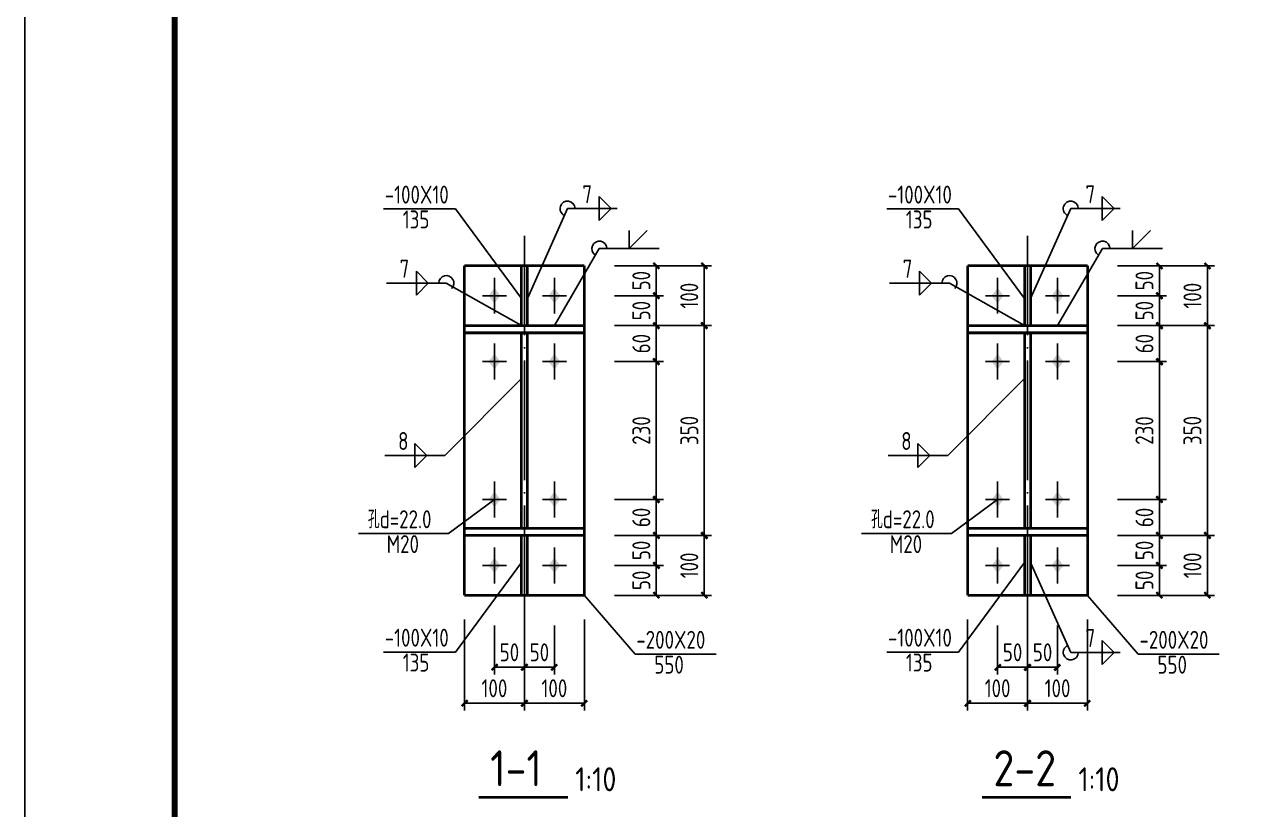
# Model space of a CAD drawing. Header units: millimetres. Extents: x 865974 to 875117, y 41124 to 44891.
# Drawn here: x 870766.2 to 870972.3, y 41315.4 to 41446.3 of the extents above; entities that cross this region are included whole.
import ezdxf

# ---------------------------------------------------------------- set-up
doc = ezdxf.new("R2010")
doc.units = ezdxf.units.MM
doc.header["$LTSCALE"] = 1000
doc.header["$MEASUREMENT"] = 0
doc.linetypes.add('2', pattern=[11.4, 9, -0.9, 0.6, -0.9])
doc.linetypes.add('DOTE', pattern=[2.42, 2, -0.2, 0.02, -0.2])
for name, color, linetype in [('10', 7, 'Continuous'), ('1000', 2, 'Continuous'), ('DIM', 7, 'Continuous'), ('DOTE', 1, 'DOTE'), ('中文', 7, 'Continuous'), ('尺寸标注', 7, 'Continuous'), ('焊缝标注', 3, 'Continuous'), ('螺栓孔标注', 253, 'Continuous'), ('轴线', 253, '2'), ('钢板标注', 253, 'Continuous')]:
    doc.layers.add(name, color=color, linetype=linetype)
doc.styles.add('GBHZ', font='gbenor.shx', dxfattribs={"width": 0.9, "bigfont": 'gbcbig.shx'})
doc.dimstyles.new('Y10', dxfattribs={"dimscale": 0, "dimtxt": 3, "dimasz": 0.01, "dimexe": 1.2, "dimexo": 1, "dimgap": 1, "dimtad": 1, "dimdec": 0, "dimlfac": 10, "dimzin": 0, "dimdsep": 46, "dimtxsty": 'GBHZ', "dimblk1": 'DX', "dimblk2": 'DX', "dimsah": 1, "dimcen": 0.09, "dimdle": 1, "dimadec": 0, "dimazin": 0, "dimtfac": 1, "dimtdec": 0, "dimtix": 1, "dimtmove": 2, "dimatfit": 3, "dimldrblk": 'DX', "dimfxl": 0, "dimtolj": 1, "dimtzin": 0, "dimarcsym": 0})

# ---------------------------------------------------------------- blocks, each defined once
blk = doc.blocks.new('DX')
at = {"color": 0, "linetype": 'ByBlock', "const_width": 40}
blk.add_lwpolyline([(-54, -51), (46, 49)], dxfattribs=at)
blk = doc.blocks.new('*D298')
at = {"layer": 'Defpoints', "color": 0, "linetype": 'ByBlock', "transparency": 16777216}
for p in [(870863.89, 41406.06, -3), (870863.58, 41401.06, -3), (870871.58, 41401.06)]:
    blk.add_point(p, dxfattribs=at)
at = {"layer": 'dim', "color": 0, "linetype": 'ByBlock', "lineweight": -2, "transparency": 16777216}
for p, q in [((870864.89, 41406.06), (870872.78, 41406.06)), ((870871.58, 41406.05), (870871.58, 41401.07)), ((870864.58, 41401.06), (870872.78, 41401.06))]:
    blk.add_line(p, q, dxfattribs=at)
at = {"layer": 'dim', "color": 0, "linetype": 'ByBlock', "lineweight": -2, "transparency": 16777216, "xscale": 0.01, "yscale": 0.01, "zscale": 0.01}
for p, rotation in [((870871.58, 41406.06), 90), ((870871.58, 41401.06), 270)]:
    blk.add_blockref('DX', p, dxfattribs=dict(at, rotation=rotation))
at = {"layer": 'dim', "color": 0, "linetype": 'ByBlock', "transparency": 16777216, "insert": (870869.08, 41403.56), "char_height": 3, "attachment_point": 5, "rotation": 90, "style": 'GBHZ'}
blk.add_mtext('\\A1;50', dxfattribs=at)
blk = doc.blocks.new('*D299')
at = {"layer": 'Defpoints', "color": 0, "linetype": 'ByBlock', "transparency": 16777216}
for p in [(870863.58, 41401.06, -3), (870863.58, 41396.06, -3), (870871.58, 41396.06)]:
    blk.add_point(p, dxfattribs=at)
at = {"layer": 'dim', "color": 0, "linetype": 'ByBlock', "lineweight": -2, "transparency": 16777216}
for p, q in [((870864.58, 41401.06), (870872.78, 41401.06)), ((870871.58, 41401.05), (870871.58, 41396.07)), ((870864.58, 41396.06), (870872.78, 41396.06))]:
    blk.add_line(p, q, dxfattribs=at)
at = {"layer": 'dim', "color": 0, "linetype": 'ByBlock', "lineweight": -2, "transparency": 16777216, "xscale": 0.01, "yscale": 0.01, "zscale": 0.01}
for p, rotation in [((870871.58, 41401.06), 90), ((870871.58, 41396.06), 270)]:
    blk.add_blockref('DX', p, dxfattribs=dict(at, rotation=rotation))
at = {"layer": 'dim', "color": 0, "linetype": 'ByBlock', "transparency": 16777216, "insert": (870869.08, 41398.56), "char_height": 3, "attachment_point": 5, "rotation": 90, "style": 'GBHZ'}
blk.add_mtext('\\A1;50', dxfattribs=at)
blk = doc.blocks.new('*D300')
at = {"layer": 'Defpoints', "color": 0, "linetype": 'ByBlock', "transparency": 16777216}
for p in [(870863.58, 41396.06, -3), (870863.58, 41390.06), (870871.58, 41390.06)]:
    blk.add_point(p, dxfattribs=at)
at = {"layer": 'dim', "color": 0, "linetype": 'ByBlock', "lineweight": -2, "transparency": 16777216}
for p, q in [((870864.58, 41396.06), (870872.78, 41396.06)), ((870871.58, 41396.05), (870871.58, 41390.07)), ((870864.58, 41390.06), (870872.78, 41390.06))]:
    blk.add_line(p, q, dxfattribs=at)
at = {"layer": 'dim', "color": 0, "linetype": 'ByBlock', "lineweight": -2, "transparency": 16777216, "xscale": 0.01, "yscale": 0.01, "zscale": 0.01}
for p, rotation in [((870871.58, 41396.06), 90), ((870871.58, 41390.06), 270)]:
    blk.add_blockref('DX', p, dxfattribs=dict(at, rotation=rotation))
at = {"layer": 'dim', "color": 0, "linetype": 'ByBlock', "transparency": 16777216, "insert": (870869.08, 41393.06), "char_height": 3, "attachment_point": 5, "rotation": 90, "style": 'GBHZ'}
blk.add_mtext('\\A1;60', dxfattribs=at)
blk = doc.blocks.new('*D301')
at = {"layer": 'Defpoints', "color": 0, "linetype": 'ByBlock', "transparency": 16777216}
for p in [(870863.58, 41367.06, -3), (870863.58, 41361.06, -3), (870871.58, 41361.06)]:
    blk.add_point(p, dxfattribs=at)
at = {"layer": 'dim', "color": 0, "linetype": 'ByBlock', "lineweight": -2, "transparency": 16777216}
for p, q in [((870864.58, 41367.06), (870872.78, 41367.06)), ((870871.58, 41367.05), (870871.58, 41361.07)), ((870864.58, 41361.06), (870872.78, 41361.06))]:
    blk.add_line(p, q, dxfattribs=at)
at = {"layer": 'dim', "color": 0, "linetype": 'ByBlock', "lineweight": -2, "transparency": 16777216, "xscale": 0.01, "yscale": 0.01, "zscale": 0.01}
for p, rotation in [((870871.58, 41367.06), 90), ((870871.58, 41361.06), 270)]:
    blk.add_blockref('DX', p, dxfattribs=dict(at, rotation=rotation))
at = {"layer": 'dim', "color": 0, "linetype": 'ByBlock', "transparency": 16777216, "insert": (870869.08, 41364.06), "char_height": 3, "attachment_point": 5, "rotation": 90, "style": 'GBHZ'}
blk.add_mtext('\\A1;60', dxfattribs=at)
blk = doc.blocks.new('*D302')
at = {"layer": 'Defpoints', "color": 0, "linetype": 'ByBlock', "transparency": 16777216}
for p in [(870863.58, 41361.06, -3), (870863.58, 41356.06, -3), (870871.58, 41356.06)]:
    blk.add_point(p, dxfattribs=at)
at = {"layer": 'dim', "color": 0, "linetype": 'ByBlock', "lineweight": -2, "transparency": 16777216}
for p, q in [((870864.58, 41361.06), (870872.78, 41361.06)), ((870871.58, 41361.05), (870871.58, 41356.07)), ((870864.58, 41356.06), (870872.78, 41356.06))]:
    blk.add_line(p, q, dxfattribs=at)
at = {"layer": 'dim', "color": 0, "linetype": 'ByBlock', "lineweight": -2, "transparency": 16777216, "xscale": 0.01, "yscale": 0.01, "zscale": 0.01}
for p, rotation in [((870871.58, 41361.06), 90), ((870871.58, 41356.06), 270)]:
    blk.add_blockref('DX', p, dxfattribs=dict(at, rotation=rotation))
at = {"layer": 'dim', "color": 0, "linetype": 'ByBlock', "transparency": 16777216, "insert": (870869.08, 41358.56), "char_height": 3, "attachment_point": 5, "rotation": 90, "style": 'GBHZ'}
blk.add_mtext('\\A1;50', dxfattribs=at)
blk = doc.blocks.new('*D303')
at = {"layer": 'Defpoints', "color": 0, "linetype": 'ByBlock', "transparency": 16777216}
for p in [(870863.58, 41356.06, -3), (870863.58, 41351.06, -3), (870871.58, 41351.06)]:
    blk.add_point(p, dxfattribs=at)
at = {"layer": 'dim', "color": 0, "linetype": 'ByBlock', "lineweight": -2, "transparency": 16777216}
for p, q in [((870864.58, 41356.06), (870872.78, 41356.06)), ((870871.58, 41356.05), (870871.58, 41351.07)), ((870864.58, 41351.06), (870872.78, 41351.06))]:
    blk.add_line(p, q, dxfattribs=at)
at = {"layer": 'dim', "color": 0, "linetype": 'ByBlock', "lineweight": -2, "transparency": 16777216, "xscale": 0.01, "yscale": 0.01, "zscale": 0.01}
for p, rotation in [((870871.58, 41356.06), 90), ((870871.58, 41351.06), 270)]:
    blk.add_blockref('DX', p, dxfattribs=dict(at, rotation=rotation))
at = {"layer": 'dim', "color": 0, "linetype": 'ByBlock', "transparency": 16777216, "insert": (870869.08, 41353.56), "char_height": 3, "attachment_point": 5, "rotation": 90, "style": 'GBHZ'}
blk.add_mtext('\\A1;50', dxfattribs=at)
blk = doc.blocks.new('*D304')
at = {"layer": 'Defpoints', "color": 0, "linetype": 'ByBlock', "transparency": 16777216}
for p in [(870844.58, 41347.06, -3), (870849.58, 41347.06, -3), (870849.58, 41339.06)]:
    blk.add_point(p, dxfattribs=at)
at = {"layer": 'dim', "color": 0, "linetype": 'ByBlock', "lineweight": -2, "transparency": 16777216}
for p, q in [((870844.58, 41346.06), (870844.58, 41337.86)), ((870849.58, 41346.06), (870849.58, 41337.86)), ((870844.59, 41339.06), (870849.57, 41339.06))]:
    blk.add_line(p, q, dxfattribs=at)
at = {"layer": 'dim', "color": 0, "linetype": 'ByBlock', "lineweight": -2, "transparency": 16777216, "xscale": 0.01, "yscale": 0.01, "zscale": 0.01, "rotation": 180}
blk.add_blockref('DX', (870844.58, 41339.06), dxfattribs=at)
at = {"layer": 'dim', "color": 0, "linetype": 'ByBlock', "lineweight": -2, "transparency": 16777216, "xscale": 0.01, "yscale": 0.01, "zscale": 0.01}
blk.add_blockref('DX', (870849.58, 41339.06), dxfattribs=at)
at = {"layer": 'dim', "color": 0, "linetype": 'ByBlock', "transparency": 16777216, "insert": (870847.08, 41341.56), "char_height": 3, "attachment_point": 5, "style": 'GBHZ'}
blk.add_mtext('\\A1;50', dxfattribs=at)
blk = doc.blocks.new('*D305')
at = {"layer": 'Defpoints', "color": 0, "linetype": 'ByBlock', "transparency": 16777216}
for p in [(870849.58, 41347.06, -3), (870854.58, 41347.06, -3), (870854.58, 41339.06)]:
    blk.add_point(p, dxfattribs=at)
at = {"layer": 'dim', "color": 0, "linetype": 'ByBlock', "lineweight": -2, "transparency": 16777216}
for p, q in [((870849.58, 41346.06), (870849.58, 41337.86)), ((870854.58, 41346.06), (870854.58, 41337.86)), ((870849.59, 41339.06), (870854.57, 41339.06))]:
    blk.add_line(p, q, dxfattribs=at)
at = {"layer": 'dim', "color": 0, "linetype": 'ByBlock', "lineweight": -2, "transparency": 16777216, "xscale": 0.01, "yscale": 0.01, "zscale": 0.01, "rotation": 180}
blk.add_blockref('DX', (870849.58, 41339.06), dxfattribs=at)
at = {"layer": 'dim', "color": 0, "linetype": 'ByBlock', "lineweight": -2, "transparency": 16777216, "xscale": 0.01, "yscale": 0.01, "zscale": 0.01}
blk.add_blockref('DX', (870854.58, 41339.06), dxfattribs=at)
at = {"layer": 'dim', "color": 0, "linetype": 'ByBlock', "transparency": 16777216, "insert": (870852.08, 41341.56), "char_height": 3, "attachment_point": 5, "style": 'GBHZ'}
blk.add_mtext('\\A1;50', dxfattribs=at)
blk = doc.blocks.new('*D306')
at = {"layer": 'Defpoints', "color": 0, "linetype": 'ByBlock', "transparency": 16777216}
for p in [(870839.58, 41348.06, -3), (870849.58, 41348.06, -3), (870849.58, 41333.06)]:
    blk.add_point(p, dxfattribs=at)
at = {"layer": 'dim', "color": 0, "linetype": 'ByBlock', "lineweight": -2, "transparency": 16777216}
for p, q in [((870839.58, 41347.06), (870839.58, 41331.86)), ((870849.58, 41347.06), (870849.58, 41331.86)), ((870839.59, 41333.06), (870849.57, 41333.06))]:
    blk.add_line(p, q, dxfattribs=at)
at = {"layer": 'dim', "color": 0, "linetype": 'ByBlock', "lineweight": -2, "transparency": 16777216, "xscale": 0.01, "yscale": 0.01, "zscale": 0.01, "rotation": 180}
blk.add_blockref('DX', (870839.58, 41333.06), dxfattribs=at)
at = {"layer": 'dim', "color": 0, "linetype": 'ByBlock', "lineweight": -2, "transparency": 16777216, "xscale": 0.01, "yscale": 0.01, "zscale": 0.01}
blk.add_blockref('DX', (870849.58, 41333.06), dxfattribs=at)
at = {"layer": 'dim', "color": 0, "linetype": 'ByBlock', "transparency": 16777216, "insert": (870844.58, 41335.56), "char_height": 3, "attachment_point": 5, "style": 'GBHZ'}
blk.add_mtext('\\A1;100', dxfattribs=at)
blk = doc.blocks.new('*D307')
at = {"layer": 'Defpoints', "color": 0, "linetype": 'ByBlock', "transparency": 16777216}
for p in [(870849.58, 41348.06, -3), (870859.58, 41348.06, -3), (870859.58, 41333.06)]:
    blk.add_point(p, dxfattribs=at)
at = {"layer": 'dim', "color": 0, "linetype": 'ByBlock', "lineweight": -2, "transparency": 16777216}
for p, q in [((870849.58, 41347.06), (870849.58, 41331.86)), ((870859.58, 41347.06), (870859.58, 41331.86)), ((870849.59, 41333.06), (870859.57, 41333.06))]:
    blk.add_line(p, q, dxfattribs=at)
at = {"layer": 'dim', "color": 0, "linetype": 'ByBlock', "lineweight": -2, "transparency": 16777216, "xscale": 0.01, "yscale": 0.01, "zscale": 0.01, "rotation": 180}
blk.add_blockref('DX', (870849.58, 41333.06), dxfattribs=at)
at = {"layer": 'dim', "color": 0, "linetype": 'ByBlock', "lineweight": -2, "transparency": 16777216, "xscale": 0.01, "yscale": 0.01, "zscale": 0.01}
blk.add_blockref('DX', (870859.58, 41333.06), dxfattribs=at)
at = {"layer": 'dim', "color": 0, "linetype": 'ByBlock', "transparency": 16777216, "insert": (870854.58, 41335.56), "char_height": 3, "attachment_point": 5, "style": 'GBHZ'}
blk.add_mtext('\\A1;100', dxfattribs=at)
blk = doc.blocks.new('*D308')
at = {"layer": 'Defpoints', "color": 0, "linetype": 'ByBlock', "transparency": 16777216}
for p in [(870871.58, 41396.06, -3), (870863.58, 41361.06, -3), (870879.58, 41361.06)]:
    blk.add_point(p, dxfattribs=at)
at = {"layer": 'dim', "color": 0, "linetype": 'ByBlock', "lineweight": -2, "transparency": 16777216}
for p, q in [((870872.58, 41396.06), (870880.78, 41396.06)), ((870879.58, 41396.05), (870879.58, 41361.07)), ((870864.58, 41361.06), (870880.78, 41361.06))]:
    blk.add_line(p, q, dxfattribs=at)
at = {"layer": 'dim', "color": 0, "linetype": 'ByBlock', "lineweight": -2, "transparency": 16777216, "xscale": 0.01, "yscale": 0.01, "zscale": 0.01}
for p, rotation in [((870879.58, 41396.06), 90), ((870879.58, 41361.06), 270)]:
    blk.add_blockref('DX', p, dxfattribs=dict(at, rotation=rotation))
at = {"layer": 'dim', "color": 0, "linetype": 'ByBlock', "transparency": 16777216, "insert": (870877.08, 41378.56), "char_height": 3, "attachment_point": 5, "rotation": 90, "style": 'GBHZ'}
blk.add_mtext('\\A1;350', dxfattribs=at)
blk = doc.blocks.new('*D309')
at = {"layer": 'Defpoints', "color": 0, "linetype": 'ByBlock', "transparency": 16777216}
for p in [(870864.58, 41361.06), (870865.58, 41351.06), (870879.58, 41351.06)]:
    blk.add_point(p, dxfattribs=at)
at = {"layer": 'dim', "color": 0, "linetype": 'ByBlock', "lineweight": -2, "transparency": 16777216}
for p, q in [((870865.58, 41361.06), (870880.78, 41361.06)), ((870879.58, 41361.05), (870879.58, 41351.07)), ((870866.58, 41351.06), (870880.78, 41351.06))]:
    blk.add_line(p, q, dxfattribs=at)
at = {"layer": 'dim', "color": 0, "linetype": 'ByBlock', "lineweight": -2, "transparency": 16777216, "xscale": 0.01, "yscale": 0.01, "zscale": 0.01}
for p, rotation in [((870879.58, 41361.06), 90), ((870879.58, 41351.06), 270)]:
    blk.add_blockref('DX', p, dxfattribs=dict(at, rotation=rotation))
at = {"layer": 'dim', "color": 0, "linetype": 'ByBlock', "transparency": 16777216, "insert": (870877.08, 41356.06), "char_height": 3, "attachment_point": 5, "rotation": 90, "style": 'GBHZ'}
blk.add_mtext('\\A1;100', dxfattribs=at)
blk = doc.blocks.new('*D310')
at = {"layer": 'Defpoints', "color": 0, "linetype": 'ByBlock', "transparency": 16777216}
for p in [(870863.58, 41406.06, -3), (870879.58, 41406.06), (870864.58, 41396.06)]:
    blk.add_point(p, dxfattribs=at)
at = {"layer": 'dim', "color": 0, "linetype": 'ByBlock', "lineweight": -2, "transparency": 16777216}
for p, q in [((870864.58, 41406.06), (870880.78, 41406.06)), ((870879.58, 41396.07), (870879.58, 41406.05)), ((870865.58, 41396.06), (870880.78, 41396.06))]:
    blk.add_line(p, q, dxfattribs=at)
at = {"layer": 'dim', "color": 0, "linetype": 'ByBlock', "lineweight": -2, "transparency": 16777216, "xscale": 0.01, "yscale": 0.01, "zscale": 0.01}
for p, rotation in [((870879.58, 41406.06), 90), ((870879.58, 41396.06), 270)]:
    blk.add_blockref('DX', p, dxfattribs=dict(at, rotation=rotation))
at = {"layer": 'dim', "color": 0, "linetype": 'ByBlock', "transparency": 16777216, "insert": (870877.08, 41401.06), "char_height": 3, "attachment_point": 5, "rotation": 90, "style": 'GBHZ'}
blk.add_mtext('\\A1;100', dxfattribs=at)
blk = doc.blocks.new('*D297')
at = {"layer": 'Defpoints', "color": 0, "linetype": 'ByBlock', "transparency": 16777216}
for p in [(870863.58, 41390.06), (870871.58, 41390.06), (870863.58, 41367.06)]:
    blk.add_point(p, dxfattribs=at)
at = {"layer": 'dim', "color": 0, "linetype": 'ByBlock', "lineweight": -2, "transparency": 16777216}
for p, q in [((870864.58, 41390.06), (870872.78, 41390.06)), ((870871.58, 41367.07), (870871.58, 41390.05)), ((870864.58, 41367.06), (870872.78, 41367.06))]:
    blk.add_line(p, q, dxfattribs=at)
at = {"layer": 'dim', "color": 0, "linetype": 'ByBlock', "lineweight": -2, "transparency": 16777216, "xscale": 0.01, "yscale": 0.01, "zscale": 0.01}
for p, rotation in [((870871.58, 41390.06), 90), ((870871.58, 41367.06), 270)]:
    blk.add_blockref('DX', p, dxfattribs=dict(at, rotation=rotation))
at = {"layer": 'dim', "color": 0, "linetype": 'ByBlock', "transparency": 16777216, "insert": (870869.08, 41378.56), "char_height": 3, "attachment_point": 5, "rotation": 90, "style": 'GBHZ'}
blk.add_mtext('\\A1;230', dxfattribs=at)
blk = doc.blocks.new('*D311')
at = {"layer": 'Defpoints', "color": 0, "linetype": 'ByBlock', "transparency": 16777216}
for p in [(870947.81, 41406.06, -3), (870947.5, 41401.06, -3), (870955.5, 41401.06)]:
    blk.add_point(p, dxfattribs=at)
at = {"layer": 'dim', "color": 0, "linetype": 'ByBlock', "lineweight": -2, "transparency": 16777216}
for p, q in [((870948.81, 41406.06), (870956.7, 41406.06)), ((870955.5, 41406.05), (870955.5, 41401.07)), ((870948.5, 41401.06), (870956.7, 41401.06))]:
    blk.add_line(p, q, dxfattribs=at)
at = {"layer": 'dim', "color": 0, "linetype": 'ByBlock', "lineweight": -2, "transparency": 16777216, "xscale": 0.01, "yscale": 0.01, "zscale": 0.01}
for p, rotation in [((870955.5, 41406.06), 90), ((870955.5, 41401.06), 270)]:
    blk.add_blockref('DX', p, dxfattribs=dict(at, rotation=rotation))
at = {"layer": 'dim', "color": 0, "linetype": 'ByBlock', "transparency": 16777216, "insert": (870953, 41403.56), "char_height": 3, "attachment_point": 5, "rotation": 90, "style": 'GBHZ'}
blk.add_mtext('\\A1;50', dxfattribs=at)
blk = doc.blocks.new('*D312')
at = {"layer": 'Defpoints', "color": 0, "linetype": 'ByBlock', "transparency": 16777216}
for p in [(870947.5, 41401.06, -3), (870947.5, 41396.06, -3), (870955.5, 41396.06)]:
    blk.add_point(p, dxfattribs=at)
at = {"layer": 'dim', "color": 0, "linetype": 'ByBlock', "lineweight": -2, "transparency": 16777216}
for p, q in [((870948.5, 41401.06), (870956.7, 41401.06)), ((870955.5, 41401.05), (870955.5, 41396.07)), ((870948.5, 41396.06), (870956.7, 41396.06))]:
    blk.add_line(p, q, dxfattribs=at)
at = {"layer": 'dim', "color": 0, "linetype": 'ByBlock', "lineweight": -2, "transparency": 16777216, "xscale": 0.01, "yscale": 0.01, "zscale": 0.01}
for p, rotation in [((870955.5, 41401.06), 90), ((870955.5, 41396.06), 270)]:
    blk.add_blockref('DX', p, dxfattribs=dict(at, rotation=rotation))
at = {"layer": 'dim', "color": 0, "linetype": 'ByBlock', "transparency": 16777216, "insert": (870953, 41398.56), "char_height": 3, "attachment_point": 5, "rotation": 90, "style": 'GBHZ'}
blk.add_mtext('\\A1;50', dxfattribs=at)
blk = doc.blocks.new('*D313')
at = {"layer": 'Defpoints', "color": 0, "linetype": 'ByBlock', "transparency": 16777216}
for p in [(870947.5, 41396.06, -3), (870947.5, 41390.06), (870955.5, 41390.06)]:
    blk.add_point(p, dxfattribs=at)
at = {"layer": 'dim', "color": 0, "linetype": 'ByBlock', "lineweight": -2, "transparency": 16777216}
for p, q in [((870948.5, 41396.06), (870956.7, 41396.06)), ((870955.5, 41396.05), (870955.5, 41390.07)), ((870948.5, 41390.06), (870956.7, 41390.06))]:
    blk.add_line(p, q, dxfattribs=at)
at = {"layer": 'dim', "color": 0, "linetype": 'ByBlock', "lineweight": -2, "transparency": 16777216, "xscale": 0.01, "yscale": 0.01, "zscale": 0.01}
for p, rotation in [((870955.5, 41396.06), 90), ((870955.5, 41390.06), 270)]:
    blk.add_blockref('DX', p, dxfattribs=dict(at, rotation=rotation))
at = {"layer": 'dim', "color": 0, "linetype": 'ByBlock', "transparency": 16777216, "insert": (870953, 41393.06), "char_height": 3, "attachment_point": 5, "rotation": 90, "style": 'GBHZ'}
blk.add_mtext('\\A1;60', dxfattribs=at)
blk = doc.blocks.new('*D314')
at = {"layer": 'Defpoints', "color": 0, "linetype": 'ByBlock', "transparency": 16777216}
for p in [(870947.5, 41367.06, -3), (870947.5, 41361.06, -3), (870955.5, 41361.06)]:
    blk.add_point(p, dxfattribs=at)
at = {"layer": 'dim', "color": 0, "linetype": 'ByBlock', "lineweight": -2, "transparency": 16777216}
for p, q in [((870948.5, 41367.06), (870956.7, 41367.06)), ((870955.5, 41367.05), (870955.5, 41361.07)), ((870948.5, 41361.06), (870956.7, 41361.06))]:
    blk.add_line(p, q, dxfattribs=at)
at = {"layer": 'dim', "color": 0, "linetype": 'ByBlock', "lineweight": -2, "transparency": 16777216, "xscale": 0.01, "yscale": 0.01, "zscale": 0.01}
for p, rotation in [((870955.5, 41367.06), 90), ((870955.5, 41361.06), 270)]:
    blk.add_blockref('DX', p, dxfattribs=dict(at, rotation=rotation))
at = {"layer": 'dim', "color": 0, "linetype": 'ByBlock', "transparency": 16777216, "insert": (870953, 41364.06), "char_height": 3, "attachment_point": 5, "rotation": 90, "style": 'GBHZ'}
blk.add_mtext('\\A1;60', dxfattribs=at)
blk = doc.blocks.new('*D315')
at = {"layer": 'Defpoints', "color": 0, "linetype": 'ByBlock', "transparency": 16777216}
for p in [(870947.5, 41361.06, -3), (870947.5, 41356.06, -3), (870955.5, 41356.06)]:
    blk.add_point(p, dxfattribs=at)
at = {"layer": 'dim', "color": 0, "linetype": 'ByBlock', "lineweight": -2, "transparency": 16777216}
for p, q in [((870948.5, 41361.06), (870956.7, 41361.06)), ((870955.5, 41361.05), (870955.5, 41356.07)), ((870948.5, 41356.06), (870956.7, 41356.06))]:
    blk.add_line(p, q, dxfattribs=at)
at = {"layer": 'dim', "color": 0, "linetype": 'ByBlock', "lineweight": -2, "transparency": 16777216, "xscale": 0.01, "yscale": 0.01, "zscale": 0.01}
for p, rotation in [((870955.5, 41361.06), 90), ((870955.5, 41356.06), 270)]:
    blk.add_blockref('DX', p, dxfattribs=dict(at, rotation=rotation))
at = {"layer": 'dim', "color": 0, "linetype": 'ByBlock', "transparency": 16777216, "insert": (870953, 41358.56), "char_height": 3, "attachment_point": 5, "rotation": 90, "style": 'GBHZ'}
blk.add_mtext('\\A1;50', dxfattribs=at)
blk = doc.blocks.new('*D316')
at = {"layer": 'Defpoints', "color": 0, "linetype": 'ByBlock', "transparency": 16777216}
for p in [(870947.5, 41356.06, -3), (870947.5, 41351.06, -3), (870955.5, 41351.06)]:
    blk.add_point(p, dxfattribs=at)
at = {"layer": 'dim', "color": 0, "linetype": 'ByBlock', "lineweight": -2, "transparency": 16777216}
for p, q in [((870948.5, 41356.06), (870956.7, 41356.06)), ((870955.5, 41356.05), (870955.5, 41351.07)), ((870948.5, 41351.06), (870956.7, 41351.06))]:
    blk.add_line(p, q, dxfattribs=at)
at = {"layer": 'dim', "color": 0, "linetype": 'ByBlock', "lineweight": -2, "transparency": 16777216, "xscale": 0.01, "yscale": 0.01, "zscale": 0.01}
for p, rotation in [((870955.5, 41356.06), 90), ((870955.5, 41351.06), 270)]:
    blk.add_blockref('DX', p, dxfattribs=dict(at, rotation=rotation))
at = {"layer": 'dim', "color": 0, "linetype": 'ByBlock', "transparency": 16777216, "insert": (870953, 41353.56), "char_height": 3, "attachment_point": 5, "rotation": 90, "style": 'GBHZ'}
blk.add_mtext('\\A1;50', dxfattribs=at)
blk = doc.blocks.new('*D317')
at = {"layer": 'Defpoints', "color": 0, "linetype": 'ByBlock', "transparency": 16777216}
for p in [(870928.5, 41347.06, -3), (870933.5, 41347.06, -3), (870933.5, 41339.06)]:
    blk.add_point(p, dxfattribs=at)
at = {"layer": 'dim', "color": 0, "linetype": 'ByBlock', "lineweight": -2, "transparency": 16777216}
for p, q in [((870928.5, 41346.06), (870928.5, 41337.86)), ((870933.5, 41346.06), (870933.5, 41337.86)), ((870928.51, 41339.06), (870933.49, 41339.06))]:
    blk.add_line(p, q, dxfattribs=at)
at = {"layer": 'dim', "color": 0, "linetype": 'ByBlock', "lineweight": -2, "transparency": 16777216, "xscale": 0.01, "yscale": 0.01, "zscale": 0.01, "rotation": 180}
blk.add_blockref('DX', (870928.5, 41339.06), dxfattribs=at)
at = {"layer": 'dim', "color": 0, "linetype": 'ByBlock', "lineweight": -2, "transparency": 16777216, "xscale": 0.01, "yscale": 0.01, "zscale": 0.01}
blk.add_blockref('DX', (870933.5, 41339.06), dxfattribs=at)
at = {"layer": 'dim', "color": 0, "linetype": 'ByBlock', "transparency": 16777216, "insert": (870931, 41341.56), "char_height": 3, "attachment_point": 5, "style": 'GBHZ'}
blk.add_mtext('\\A1;50', dxfattribs=at)
blk = doc.blocks.new('*D318')
at = {"layer": 'Defpoints', "color": 0, "linetype": 'ByBlock', "transparency": 16777216}
for p in [(870933.5, 41347.06, -3), (870938.5, 41347.06, -3), (870938.5, 41339.06)]:
    blk.add_point(p, dxfattribs=at)
at = {"layer": 'dim', "color": 0, "linetype": 'ByBlock', "lineweight": -2, "transparency": 16777216}
for p, q in [((870933.5, 41346.06), (870933.5, 41337.86)), ((870938.5, 41346.06), (870938.5, 41337.86)), ((870933.51, 41339.06), (870938.49, 41339.06))]:
    blk.add_line(p, q, dxfattribs=at)
at = {"layer": 'dim', "color": 0, "linetype": 'ByBlock', "lineweight": -2, "transparency": 16777216, "xscale": 0.01, "yscale": 0.01, "zscale": 0.01, "rotation": 180}
blk.add_blockref('DX', (870933.5, 41339.06), dxfattribs=at)
at = {"layer": 'dim', "color": 0, "linetype": 'ByBlock', "lineweight": -2, "transparency": 16777216, "xscale": 0.01, "yscale": 0.01, "zscale": 0.01}
blk.add_blockref('DX', (870938.5, 41339.06), dxfattribs=at)
at = {"layer": 'dim', "color": 0, "linetype": 'ByBlock', "transparency": 16777216, "insert": (870936, 41341.56), "char_height": 3, "attachment_point": 5, "style": 'GBHZ'}
blk.add_mtext('\\A1;50', dxfattribs=at)
blk = doc.blocks.new('*D319')
at = {"layer": 'Defpoints', "color": 0, "linetype": 'ByBlock', "transparency": 16777216}
for p in [(870923.5, 41348.06, -3), (870933.5, 41348.06, -3), (870933.5, 41333.06)]:
    blk.add_point(p, dxfattribs=at)
at = {"layer": 'dim', "color": 0, "linetype": 'ByBlock', "lineweight": -2, "transparency": 16777216}
for p, q in [((870923.5, 41347.06), (870923.5, 41331.86)), ((870933.5, 41347.06), (870933.5, 41331.86)), ((870923.51, 41333.06), (870933.49, 41333.06))]:
    blk.add_line(p, q, dxfattribs=at)
at = {"layer": 'dim', "color": 0, "linetype": 'ByBlock', "lineweight": -2, "transparency": 16777216, "xscale": 0.01, "yscale": 0.01, "zscale": 0.01, "rotation": 180}
blk.add_blockref('DX', (870923.5, 41333.06), dxfattribs=at)
at = {"layer": 'dim', "color": 0, "linetype": 'ByBlock', "lineweight": -2, "transparency": 16777216, "xscale": 0.01, "yscale": 0.01, "zscale": 0.01}
blk.add_blockref('DX', (870933.5, 41333.06), dxfattribs=at)
at = {"layer": 'dim', "color": 0, "linetype": 'ByBlock', "transparency": 16777216, "insert": (870928.5, 41335.56), "char_height": 3, "attachment_point": 5, "style": 'GBHZ'}
blk.add_mtext('\\A1;100', dxfattribs=at)
blk = doc.blocks.new('*D320')
at = {"layer": 'Defpoints', "color": 0, "linetype": 'ByBlock', "transparency": 16777216}
for p in [(870933.5, 41348.06, -3), (870943.5, 41348.06, -3), (870943.5, 41333.06)]:
    blk.add_point(p, dxfattribs=at)
at = {"layer": 'dim', "color": 0, "linetype": 'ByBlock', "lineweight": -2, "transparency": 16777216}
for p, q in [((870933.5, 41347.06), (870933.5, 41331.86)), ((870943.5, 41347.06), (870943.5, 41331.86)), ((870933.51, 41333.06), (870943.49, 41333.06))]:
    blk.add_line(p, q, dxfattribs=at)
at = {"layer": 'dim', "color": 0, "linetype": 'ByBlock', "lineweight": -2, "transparency": 16777216, "xscale": 0.01, "yscale": 0.01, "zscale": 0.01, "rotation": 180}
blk.add_blockref('DX', (870933.5, 41333.06), dxfattribs=at)
at = {"layer": 'dim', "color": 0, "linetype": 'ByBlock', "lineweight": -2, "transparency": 16777216, "xscale": 0.01, "yscale": 0.01, "zscale": 0.01}
blk.add_blockref('DX', (870943.5, 41333.06), dxfattribs=at)
at = {"layer": 'dim', "color": 0, "linetype": 'ByBlock', "transparency": 16777216, "insert": (870938.5, 41335.56), "char_height": 3, "attachment_point": 5, "style": 'GBHZ'}
blk.add_mtext('\\A1;100', dxfattribs=at)
blk = doc.blocks.new('*D321')
at = {"layer": 'Defpoints', "color": 0, "linetype": 'ByBlock', "transparency": 16777216}
for p in [(870955.5, 41396.06, -3), (870947.5, 41361.06, -3), (870963.5, 41361.06)]:
    blk.add_point(p, dxfattribs=at)
at = {"layer": 'dim', "color": 0, "linetype": 'ByBlock', "lineweight": -2, "transparency": 16777216}
for p, q in [((870956.5, 41396.06), (870964.7, 41396.06)), ((870963.5, 41396.05), (870963.5, 41361.07)), ((870948.5, 41361.06), (870964.7, 41361.06))]:
    blk.add_line(p, q, dxfattribs=at)
at = {"layer": 'dim', "color": 0, "linetype": 'ByBlock', "lineweight": -2, "transparency": 16777216, "xscale": 0.01, "yscale": 0.01, "zscale": 0.01}
for p, rotation in [((870963.5, 41396.06), 90), ((870963.5, 41361.06), 270)]:
    blk.add_blockref('DX', p, dxfattribs=dict(at, rotation=rotation))
at = {"layer": 'dim', "color": 0, "linetype": 'ByBlock', "transparency": 16777216, "insert": (870961, 41378.56), "char_height": 3, "attachment_point": 5, "rotation": 90, "style": 'GBHZ'}
blk.add_mtext('\\A1;350', dxfattribs=at)
blk = doc.blocks.new('*D322')
at = {"layer": 'Defpoints', "color": 0, "linetype": 'ByBlock', "transparency": 16777216}
for p in [(870948.5, 41361.06), (870949.5, 41351.06), (870963.5, 41351.06)]:
    blk.add_point(p, dxfattribs=at)
at = {"layer": 'dim', "color": 0, "linetype": 'ByBlock', "lineweight": -2, "transparency": 16777216}
for p, q in [((870949.5, 41361.06), (870964.7, 41361.06)), ((870963.5, 41361.05), (870963.5, 41351.07)), ((870950.5, 41351.06), (870964.7, 41351.06))]:
    blk.add_line(p, q, dxfattribs=at)
at = {"layer": 'dim', "color": 0, "linetype": 'ByBlock', "lineweight": -2, "transparency": 16777216, "xscale": 0.01, "yscale": 0.01, "zscale": 0.01}
for p, rotation in [((870963.5, 41361.06), 90), ((870963.5, 41351.06), 270)]:
    blk.add_blockref('DX', p, dxfattribs=dict(at, rotation=rotation))
at = {"layer": 'dim', "color": 0, "linetype": 'ByBlock', "transparency": 16777216, "insert": (870961, 41356.06), "char_height": 3, "attachment_point": 5, "rotation": 90, "style": 'GBHZ'}
blk.add_mtext('\\A1;100', dxfattribs=at)
blk = doc.blocks.new('*D323')
at = {"layer": 'Defpoints', "color": 0, "linetype": 'ByBlock', "transparency": 16777216}
for p in [(870947.5, 41406.06, -3), (870963.5, 41406.06), (870948.5, 41396.06)]:
    blk.add_point(p, dxfattribs=at)
at = {"layer": 'dim', "color": 0, "linetype": 'ByBlock', "lineweight": -2, "transparency": 16777216}
for p, q in [((870948.5, 41406.06), (870964.7, 41406.06)), ((870963.5, 41396.07), (870963.5, 41406.05)), ((870949.5, 41396.06), (870964.7, 41396.06))]:
    blk.add_line(p, q, dxfattribs=at)
at = {"layer": 'dim', "color": 0, "linetype": 'ByBlock', "lineweight": -2, "transparency": 16777216, "xscale": 0.01, "yscale": 0.01, "zscale": 0.01}
for p, rotation in [((870963.5, 41406.06), 90), ((870963.5, 41396.06), 270)]:
    blk.add_blockref('DX', p, dxfattribs=dict(at, rotation=rotation))
at = {"layer": 'dim', "color": 0, "linetype": 'ByBlock', "transparency": 16777216, "insert": (870961, 41401.06), "char_height": 3, "attachment_point": 5, "rotation": 90, "style": 'GBHZ'}
blk.add_mtext('\\A1;100', dxfattribs=at)
blk = doc.blocks.new('*D324')
at = {"layer": 'Defpoints', "color": 0, "linetype": 'ByBlock', "transparency": 16777216}
for p in [(870947.5, 41390.06), (870955.5, 41390.06), (870947.5, 41367.06)]:
    blk.add_point(p, dxfattribs=at)
at = {"layer": 'dim', "color": 0, "linetype": 'ByBlock', "lineweight": -2, "transparency": 16777216}
for p, q in [((870948.5, 41390.06), (870956.7, 41390.06)), ((870955.5, 41367.07), (870955.5, 41390.05)), ((870948.5, 41367.06), (870956.7, 41367.06))]:
    blk.add_line(p, q, dxfattribs=at)
at = {"layer": 'dim', "color": 0, "linetype": 'ByBlock', "lineweight": -2, "transparency": 16777216, "xscale": 0.01, "yscale": 0.01, "zscale": 0.01}
for p, rotation in [((870955.5, 41390.06), 90), ((870955.5, 41367.06), 270)]:
    blk.add_blockref('DX', p, dxfattribs=dict(at, rotation=rotation))
at = {"layer": 'dim', "color": 0, "linetype": 'ByBlock', "transparency": 16777216, "insert": (870953, 41378.56), "char_height": 3, "attachment_point": 5, "rotation": 90, "style": 'GBHZ'}
blk.add_mtext('\\A1;230', dxfattribs=at)

msp = doc.modelspace()

# ---------------------------------------------------------------- linework, layer by layer
for p, q in [((870766.235, 41123.604), (870766.235, 41717.604)), ((870766.235, 41717.604), (870766.235, 41123.604))]:
    msp.add_line(p, q)
at = {"color": 0, "const_width": 1}
msp.add_lwpolyline([(871597.235, 41133.604), (870791.235, 41133.604), (870791.235, 41707.604), (871597.235, 41707.604)], close=True, dxfattribs=at)
at = {"layer": '10', "color": 253}
for p, q in [((870844.583, 41404.062), (870844.583, 41398.062)), ((870854.583, 41404.062), (870854.583, 41398.062)), ((870928.502, 41404.062), (870928.502, 41398.062)), ((870938.502, 41404.062), (870938.502, 41398.062)), ((870846.583, 41401.062), (870842.583, 41401.062)), ((870856.583, 41401.062), (870852.583, 41401.062)), ((870930.502, 41401.062), (870926.502, 41401.062)), ((870940.502, 41401.062), (870936.502, 41401.062)), ((870844.583, 41393.062), (870844.583, 41387.062)), ((870854.583, 41393.062), (870854.583, 41387.062)), ((870928.502, 41393.062), (870928.502, 41387.062)), ((870938.502, 41393.062), (870938.502, 41387.062)), ((870846.583, 41390.062), (870842.583, 41390.062)), ((870856.583, 41390.062), (870852.583, 41390.062)), ((870930.502, 41390.062), (870926.502, 41390.062)), ((870940.502, 41390.062), (870936.502, 41390.062)), ((870844.583, 41370.061), (870844.583, 41364.061)), ((870854.583, 41370.061), (870854.583, 41364.061)), ((870928.502, 41370.061), (870928.502, 41364.061)), ((870938.502, 41370.061), (870938.502, 41364.061)), ((870846.583, 41367.061), (870842.583, 41367.061)), ((870856.583, 41367.061), (870852.583, 41367.061)), ((870930.502, 41367.061), (870926.502, 41367.061)), ((870940.502, 41367.061), (870936.502, 41367.061)), ((870844.583, 41359.061), (870844.583, 41353.061)), ((870854.583, 41359.061), (870854.583, 41353.061)), ((870928.502, 41359.061), (870928.502, 41353.061)), ((870938.502, 41359.061), (870938.502, 41353.061)), ((870846.583, 41356.061), (870842.583, 41356.061)), ((870856.583, 41356.061), (870852.583, 41356.061)), ((870930.502, 41356.061), (870926.502, 41356.061)), ((870940.502, 41356.061), (870936.502, 41356.061))]:
    msp.add_line(p, q, dxfattribs=at)
at = {"layer": '10', "const_width": 0.45, "elevation": 3}
for points in [[(870841.973, 41317.362), (870856.836, 41317.362)], [(870925.892, 41317.362), (870940.756, 41317.362)]]:
    msp.add_lwpolyline(points, dxfattribs=at)
at = {"layer": '10'}
for points in [[(870844.583, 41402.362), (870843.583, 41401.062), (870845.583, 41401.062), (870844.583, 41399.762)], [(870854.583, 41402.362), (870853.583, 41401.062), (870855.583, 41401.062), (870854.583, 41399.762)], [(870928.502, 41402.362), (870927.502, 41401.062), (870929.502, 41401.062), (870928.502, 41399.762)], [(870938.502, 41402.362), (870937.502, 41401.062), (870939.502, 41401.062), (870938.502, 41399.762)], [(870844.583, 41391.362), (870843.583, 41390.062), (870845.583, 41390.062), (870844.583, 41388.762)], [(870854.583, 41391.362), (870853.583, 41390.062), (870855.583, 41390.062), (870854.583, 41388.762)], [(870928.502, 41391.362), (870927.502, 41390.062), (870929.502, 41390.062), (870928.502, 41388.762)], [(870938.502, 41391.362), (870937.502, 41390.062), (870939.502, 41390.062), (870938.502, 41388.762)], [(870844.583, 41368.361), (870843.583, 41367.061), (870845.583, 41367.061), (870844.583, 41365.761)], [(870854.583, 41368.361), (870853.583, 41367.061), (870855.583, 41367.061), (870854.583, 41365.761)], [(870928.502, 41368.361), (870927.502, 41367.061), (870929.502, 41367.061), (870928.502, 41365.761)], [(870938.502, 41368.361), (870937.502, 41367.061), (870939.502, 41367.061), (870938.502, 41365.761)], [(870844.583, 41357.361), (870843.583, 41356.061), (870845.583, 41356.061), (870844.583, 41354.761)], [(870854.583, 41357.361), (870853.583, 41356.061), (870855.583, 41356.061), (870854.583, 41354.761)], [(870928.502, 41357.361), (870927.502, 41356.061), (870929.502, 41356.061), (870928.502, 41354.761)], [(870938.502, 41357.361), (870937.502, 41356.061), (870939.502, 41356.061), (870938.502, 41354.761)]]:
    msp.add_solid(points, dxfattribs=at)
at = {"layer": '1000', "const_width": 0.45}
for points in [[(870859.583, 41406.061), (870839.583, 41406.061)], [(870839.583, 41406.061), (870839.583, 41351.061)], [(870849.083, 41406.061), (870849.083, 41396.062)], [(870850.083, 41396.062), (870850.083, 41406.061)], [(870859.583, 41351.061), (870859.583, 41406.061)], [(870943.502, 41406.061), (870923.502, 41406.061)], [(870923.502, 41406.061), (870923.502, 41351.061)], [(870933.002, 41406.061), (870933.002, 41396.062)], [(870934.002, 41396.062), (870934.002, 41406.061)], [(870943.502, 41351.061), (870943.502, 41406.061)], [(870849.083, 41351.062), (870849.083, 41361.061)], [(870850.083, 41361.061), (870850.083, 41351.062)], [(870933.002, 41351.062), (870933.002, 41361.061)], [(870934.002, 41361.061), (870934.002, 41351.062)], [(870839.583, 41351.061), (870859.583, 41351.061)], [(870923.502, 41351.061), (870943.502, 41351.061)]]:
    msp.add_lwpolyline(points, dxfattribs=at)
at = {"layer": 'DOTE', "linetype": 'DOTE', "ltscale": 0.01}
for p, q in [((870849.583, 41346.061), (870849.583, 41411.061)), ((870933.502, 41346.061), (870933.502, 41411.061))]:
    msp.add_line(p, q, dxfattribs=at)
at = {"layer": '尺寸标注', "color": 3, "const_width": 0.45}
for points in [[(870859.583, 41396.062), (870839.583, 41396.062)], [(870943.502, 41396.062), (870923.502, 41396.062)], [(870839.583, 41394.862), (870859.583, 41394.862)], [(870849.083, 41362.261), (870849.083, 41394.862)], [(870850.083, 41362.261), (870850.083, 41394.862)], [(870923.502, 41394.862), (870943.502, 41394.862)], [(870933.002, 41362.261), (870933.002, 41394.862)], [(870934.002, 41362.261), (870934.002, 41394.862)], [(870859.583, 41362.261), (870839.583, 41362.261)], [(870839.583, 41361.061), (870859.583, 41361.061)], [(870943.502, 41362.261), (870923.502, 41362.261)], [(870923.502, 41361.061), (870943.502, 41361.061)]]:
    msp.add_lwpolyline(points, dxfattribs=at)
at = {"layer": '焊缝标注'}
for p, q in [((870862.044, 41417.583), (870864.044, 41415.583)), ((870862.044, 41415.583), (870862.044, 41417.583)), ((870945.964, 41417.583), (870947.964, 41415.583)), ((870945.964, 41415.583), (870945.964, 41417.583)), ((870850.083, 41400.562), (870856.777, 41415.583)), ((870856.777, 41415.583), (870865.044, 41415.583)), ((870862.044, 41413.583), (870864.044, 41415.583)), ((870862.044, 41415.583), (870862.044, 41413.583)), ((870934.002, 41400.562), (870940.697, 41415.583)), ((870940.697, 41415.583), (870948.964, 41415.583)), ((870945.964, 41413.583), (870947.964, 41415.583)), ((870945.964, 41415.583), (870945.964, 41413.583)), ((870867.071, 41408.908), (870867.071, 41411.908)), ((870867.071, 41408.908), (870870.071, 41411.908)), ((870950.991, 41408.908), (870950.991, 41411.908)), ((870950.991, 41408.908), (870953.991, 41411.908)), ((870854.583, 41396.062), (870862.071, 41408.908)), ((870862.071, 41408.908), (870872.071, 41408.908)), ((870938.502, 41396.062), (870945.991, 41408.908)), ((870945.991, 41408.908), (870955.991, 41408.908)), ((870833.555, 41403.162), (870831.555, 41405.162)), ((870831.555, 41403.162), (870831.555, 41405.162)), ((870917.475, 41403.162), (870915.475, 41405.162)), ((870915.475, 41403.162), (870915.475, 41405.162)), ((870836.555, 41403.162), (870826.555, 41403.162)), ((870833.555, 41403.162), (870831.555, 41401.162)), ((870831.555, 41403.162), (870831.555, 41401.162)), ((870849.083, 41396.062), (870836.555, 41403.162)), ((870920.475, 41403.162), (870910.475, 41403.162)), ((870917.475, 41403.162), (870915.475, 41401.162)), ((870915.475, 41403.162), (870915.475, 41401.162)), ((870933.002, 41396.062), (870920.475, 41403.162)), ((870849.083, 41387.27), (870836.305, 41374.411)), ((870933.002, 41387.27), (870920.225, 41374.411)), ((870833.305, 41374.411), (870831.305, 41376.411)), ((870831.305, 41374.411), (870831.305, 41376.411)), ((870917.225, 41374.411), (870915.225, 41376.411)), ((870915.225, 41374.411), (870915.225, 41376.411)), ((870836.305, 41374.411), (870826.305, 41374.411)), ((870833.305, 41374.411), (870831.305, 41372.411)), ((870831.305, 41374.411), (870831.305, 41372.411)), ((870920.225, 41374.411), (870910.225, 41374.411)), ((870917.225, 41374.411), (870915.225, 41372.411)), ((870915.225, 41374.411), (870915.225, 41372.411)), ((870934.002, 41356.561), (870940.697, 41341.54)), ((870945.964, 41343.54), (870947.964, 41341.54)), ((870945.964, 41341.54), (870945.964, 41343.54)), ((870940.697, 41341.54), (870948.964, 41341.54)), ((870945.964, 41339.54), (870947.964, 41341.54)), ((870945.964, 41341.54), (870945.964, 41339.54))]:
    msp.add_line(p, q, dxfattribs=at)
for centre, start, end in [((870856.777, 41415.583), 0, 245.25041), ((870940.697, 41415.583), 0, 245.25041), ((870862.071, 41408.908), 0, 235.48872), ((870945.991, 41408.908), 0, 235.48872), ((870836.555, 41403.162), 314.93155, 180.00001), ((870920.475, 41403.162), 314.93155, 180.00001), ((870940.697, 41341.54), 114.74959, 0)]:
    msp.add_arc(centre, 1.25, start, end, dxfattribs=at)
at = {"layer": '螺栓孔标注'}
for p, q in [((870844.583, 41367.061), (870836.907, 41361.359)), ((870928.502, 41367.061), (870920.827, 41361.359)), ((870836.907, 41361.359), (870821.907, 41361.359)), ((870920.827, 41361.359), (870905.827, 41361.359))]:
    msp.add_line(p, q, dxfattribs=at)
at = {"layer": '螺栓孔标注', "const_width": 0.1}
for points in [[(870844.633, 41367.061, 1), (870844.533, 41367.061, 1), (870844.633, 41367.061, 1)], [(870928.552, 41367.061, 1), (870928.452, 41367.061, 1), (870928.552, 41367.061, 1)]]:
    msp.add_lwpolyline(points, format="xyb", close=True, dxfattribs=at)
at = {"layer": '钢板标注'}
for p, q in [((870838.089, 41415.523), (870826.089, 41415.523)), ((870849.083, 41400.562), (870838.089, 41415.523)), ((870922.008, 41415.523), (870910.008, 41415.523)), ((870933.002, 41400.562), (870922.008, 41415.523)), ((870849.083, 41356.561), (870838.089, 41341.601)), ((870933.002, 41356.561), (870922.008, 41341.601)), ((870859.583, 41351.061), (870868.044, 41341.246)), ((870943.502, 41351.061), (870951.964, 41341.246)), ((870838.089, 41341.601), (870826.089, 41341.601)), ((870868.044, 41341.246), (870881.541, 41341.246)), ((870922.008, 41341.601), (870910.008, 41341.601)), ((870951.964, 41341.246), (870965.461, 41341.246))]:
    msp.add_line(p, q, dxfattribs=at)
at = {"layer": '钢板标注', "const_width": 0.1}
for points in [[(870849.133, 41400.562, 1), (870849.033, 41400.562, 1), (870849.133, 41400.562, 1)], [(870933.052, 41400.562, 1), (870932.952, 41400.562, 1), (870933.052, 41400.562, 1)], [(870849.133, 41356.561, -1), (870849.033, 41356.561, -1), (870849.133, 41356.561, -1)], [(870933.052, 41356.561, -1), (870932.952, 41356.561, -1), (870933.052, 41356.561, -1)], [(870859.633, 41351.061, 1), (870859.533, 41351.061, 1), (870859.633, 41351.061, 1)], [(870943.552, 41351.061, 1), (870943.452, 41351.061, 1), (870943.552, 41351.061, 1)]]:
    msp.add_lwpolyline(points, format="xyb", close=True, dxfattribs=at)

# ---------------------------------------------------------------- texts
at = {"layer": '中文', "style": 'GBHZ'}
for p in [(870858.062, 41318.378, 2.991), (870941.981, 41318.378, 2.991)]:
    msp.add_text('1:10', height=4, dxfattribs=at).set_placement(p)
at = {"layer": '焊缝标注', "style": 'GBHZ', "width": 0.9}
for s, p in [('7', (870859.244, 41416.484)), ('7', (870943.164, 41416.484)), ('7', (870828.755, 41404.062)), ('7', (870912.675, 41404.062)), ('8', (870828.505, 41375.311)), ('8', (870912.425, 41375.311)), ('7', (870943.164, 41342.44))]:
    msp.add_text(s, height=3, dxfattribs=at).set_placement(p)
at = {"layer": '螺栓孔标注', "style": 'GBHZ', "width": 0.9}
for s, p in [('孔d=22.0', (870823.485, 41362.259)), ('孔d=22.0', (870907.405, 41362.259)), ('M20', (870826.607, 41358.109)), ('M20', (870910.527, 41358.109))]:
    msp.add_text(s, height=3, dxfattribs=at).set_placement(p)
at = {"layer": '轴线', "color": 61, "linetype": 'ByBlock', "style": 'GBHZ'}
for s, p in [('1-1', (870843.882, 41319.217, 3)), ('2-2', (870927.802, 41319.217, 3))]:
    msp.add_text(s, height=6, dxfattribs=at).set_placement(p)
at = {"layer": '钢板标注', "style": 'GBHZ', "width": 0.9}
for s, p in [('-100X10', (870826.289, 41416.423)), ('-100X10', (870910.208, 41416.423)), ('135', (870829.289, 41412.273)), ('135', (870913.208, 41412.273)), ('-100X10', (870826.289, 41342.501)), ('-200X20', (870868.244, 41342.146)), ('-100X10', (870910.208, 41342.501)), ('-200X20', (870952.164, 41342.146)), ('135', (870829.289, 41338.351)), ('550', (870871.244, 41337.996)), ('135', (870913.208, 41338.351)), ('550', (870955.164, 41337.996))]:
    msp.add_text(s, height=3, dxfattribs=at).set_placement(p)

# ---------------------------------------------------------------- dimensions: what is measured, and where the dimension line sits
at = {"layer": 'dim', "color": 2, "linetype": 'ByBlock'}
for base, p1, p2, angle, picture, middle in [((870879.583, 41406.062, 3), (870864.583, 41396.062, 3), (870863.583, 41406.062), 270, '*D310', (870877.083, 41401.062, 3)), ((870871.583, 41401.062, 3), (870863.888, 41406.061), (870863.583, 41401.062), 90, '*D298', (870869.083, 41403.562, 3)), ((870963.502, 41406.062, 3), (870948.502, 41396.062, 3), (870947.502, 41406.062), 270, '*D323', (870961.002, 41401.062, 3)), ((870955.502, 41401.062, 3), (870947.807, 41406.061), (870947.502, 41401.062), 90, '*D311', (870953.002, 41403.562, 3)), ((870871.583, 41396.062, 3), (870863.583, 41401.062), (870863.583, 41396.062), 90, '*D299', (870869.083, 41398.562, 3)), ((870955.502, 41396.062, 3), (870947.502, 41401.062), (870947.502, 41396.062), 90, '*D312', (870953.002, 41398.562, 3)), ((870871.583, 41390.062, 3), (870863.583, 41396.062), (870863.583, 41390.062, 3), 90, '*D300', (870869.083, 41393.062, 3)), ((870879.583, 41361.061, 3), (870871.583, 41396.062), (870863.583, 41361.061), 90, '*D308', (870877.083, 41378.562, 3)), ((870955.502, 41390.062, 3), (870947.502, 41396.062), (870947.502, 41390.062, 3), 90, '*D313', (870953.002, 41393.062, 3)), ((870963.502, 41361.061, 3), (870955.502, 41396.062), (870947.502, 41361.061), 90, '*D321', (870961.002, 41378.562, 3)), ((870871.583, 41390.062, 3), (870863.583, 41367.061, 3), (870863.583, 41390.062, 3), 270, '*D297', (870869.083, 41378.561, 3)), ((870955.502, 41390.062, 3), (870947.502, 41367.061, 3), (870947.502, 41390.062, 3), 270, '*D324', (870953.002, 41378.561, 3)), ((870871.583, 41361.061, 3), (870863.583, 41367.061), (870863.583, 41361.061), 90, '*D301', (870869.083, 41364.061, 3)), ((870955.502, 41361.061, 3), (870947.502, 41367.061), (870947.502, 41361.061), 90, '*D314', (870953.002, 41364.061, 3)), ((870871.583, 41356.061, 3), (870863.583, 41361.061), (870863.583, 41356.061), 90, '*D302', (870869.083, 41358.561, 3)), ((870879.583, 41351.061, 3), (870864.583, 41361.061, 3), (870865.583, 41351.061, 3), 90, '*D309', (870877.083, 41356.061, 3)), ((870955.502, 41356.061, 3), (870947.502, 41361.061), (870947.502, 41356.061), 90, '*D315', (870953.002, 41358.561, 3)), ((870963.502, 41351.061, 3), (870948.502, 41361.061, 3), (870949.502, 41351.061, 3), 90, '*D322', (870961.002, 41356.061, 3)), ((870871.583, 41351.061, 3), (870863.583, 41356.061), (870863.583, 41351.061), 90, '*D303', (870869.083, 41353.561, 3)), ((870955.502, 41351.061, 3), (870947.502, 41356.061), (870947.502, 41351.061), 90, '*D316', (870953.002, 41353.561, 3))]:
    dim = msp.add_linear_dim(base=base, p1=p1, p2=p2, angle=angle, dimstyle='Y10', override={"dimscale": 1}, dxfattribs=at)
    dim.commit()
    dim.dimension.update_dxf_attribs({"geometry": picture, "text_midpoint": middle})
for base, p1, p2, picture, middle in [((870849.583, 41333.061, 3), (870839.583, 41348.061), (870849.583, 41348.061), '*D306', (870844.583, 41335.561, 3)), ((870849.583, 41339.061, 3), (870844.583, 41347.061), (870849.583, 41347.061), '*D304', (870847.083, 41341.561, 3)), ((870859.583, 41333.061, 3), (870849.583, 41348.061), (870859.583, 41348.061), '*D307', (870854.583, 41335.561, 3)), ((870854.583, 41339.061, 3), (870849.583, 41347.061), (870854.583, 41347.061), '*D305', (870852.083, 41341.561, 3)), ((870933.502, 41333.061, 3), (870923.502, 41348.061), (870933.502, 41348.061), '*D319', (870928.502, 41335.561, 3)), ((870933.502, 41339.061, 3), (870928.502, 41347.061), (870933.502, 41347.061), '*D317', (870931.002, 41341.561, 3)), ((870943.502, 41333.061, 3), (870933.502, 41348.061), (870943.502, 41348.061), '*D320', (870938.502, 41335.561, 3)), ((870938.502, 41339.061, 3), (870933.502, 41347.061), (870938.502, 41347.061), '*D318', (870936.002, 41341.561, 3))]:
    dim = msp.add_linear_dim(base=base, p1=p1, p2=p2, dimstyle='Y10', override={"dimscale": 1}, dxfattribs=at)
    dim.commit()
    dim.dimension.update_dxf_attribs({"geometry": picture, "text_midpoint": middle})

doc.saveas('drawing.dxf')
